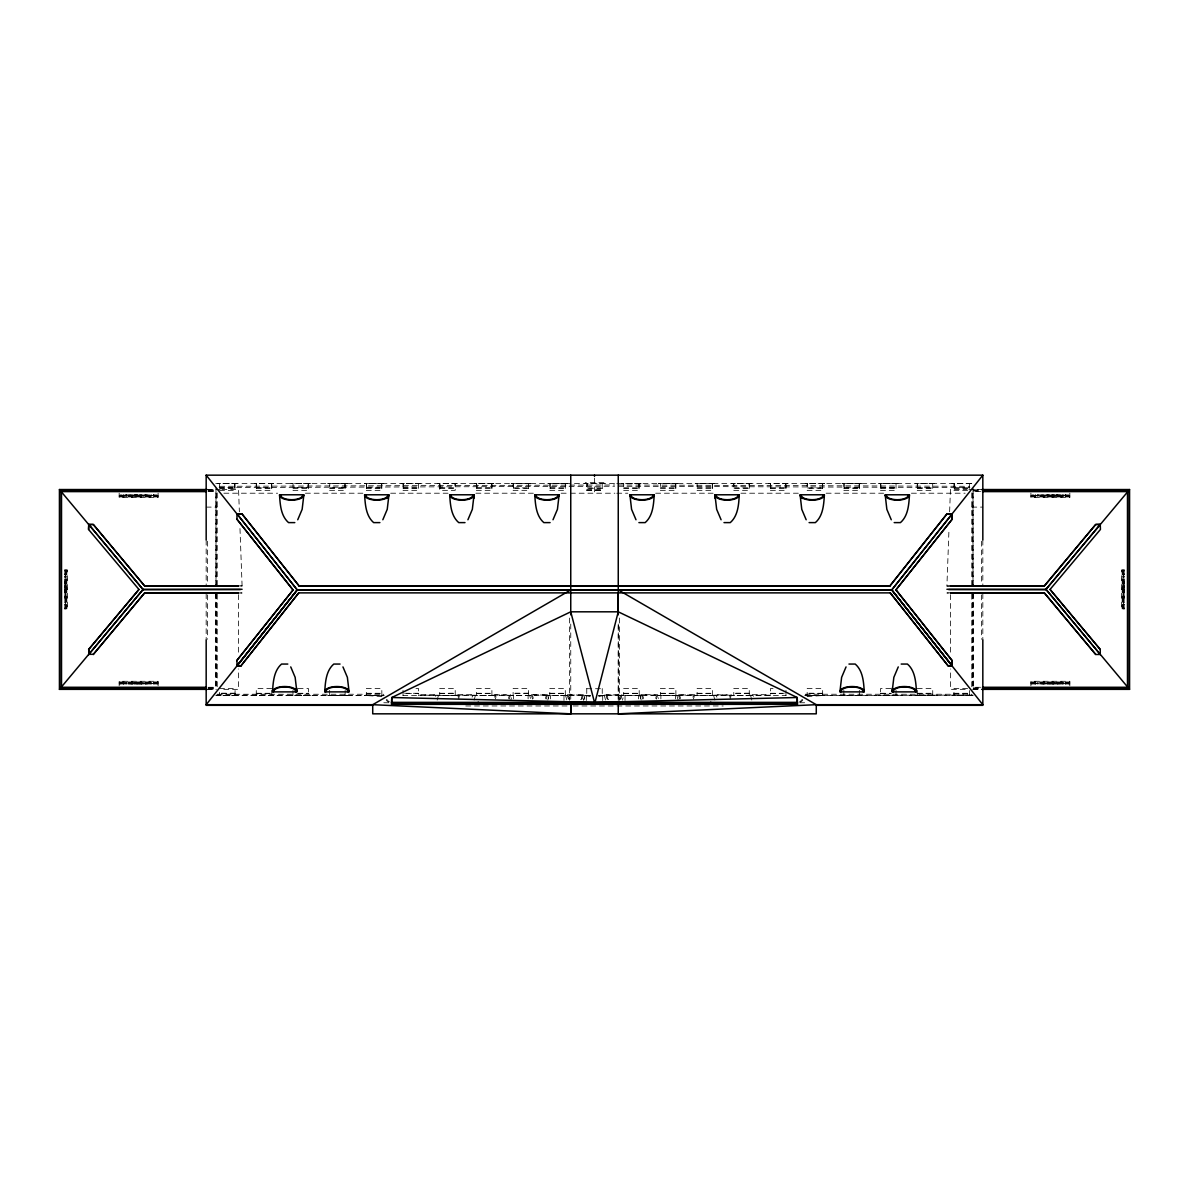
<?xml version="1.0" encoding="UTF-8"?>
<svg xmlns="http://www.w3.org/2000/svg" width="1189" height="1189" viewBox="0 0 1189 1189"><rect width="100%" height="100%" fill="white"/><g stroke="black" fill="none" stroke-linecap="round" stroke-linejoin="round"><path stroke-width="0.75" stroke-dasharray="5 3.75" d="M618.25 700.514L618.25 624.418M950.576 586.058L946.905 586.058L949.015 528.525M949.625 511.82L950.442 489.541L967.073 489.541M438.548 695.223L419.004 695.193M437.18 700.098L438.488 695.208M475.511 695.223L455.982 695.193M474.143 700.098L475.451 695.208M509.13 699.102A7.729 7.729 0 0 0 510.17 695.253L512.206 695.223L510.839 700.098M546.093 699.102A7.729 7.729 0 0 0 547.118 695.253L549.155 695.223L548.278 698.493M547.802 700.098L549.11 695.208M581.971 699.102A7.729 7.729 0 0 0 583.011 695.253L585.047 695.223L583.725 700.128M583.68 700.098L584.988 695.208M620.688 699.102A7.729 7.729 0 0 0 621.713 695.253L623.749 695.223L622.442 700.128M656.298 699.102A7.729 7.729 0 0 0 657.324 695.253L659.375 695.193L658.498 698.478M693.246 699.102A7.729 7.729 0 0 0 694.287 695.253L696.323 695.193M729.942 699.102A7.729 7.729 0 0 0 730.982 695.253L733.019 695.193M769.996 695.193L750.452 695.223M382.412 695.193L383.408 694.926M492.677 695.193L510.319 694.703M547.267 694.703L531.513 694.688L529.625 695.193L530.502 698.478M583.16 694.703L565.518 695.193L566.841 700.128M604.22 695.193L621.862 694.703M640.722 698.493L639.845 695.223L641.733 694.703L657.487 694.688M694.435 694.688L676.794 695.223L678.161 700.098M713.489 695.223L731.131 694.688M950.442 592.821L946.905 592.984L950.576 592.984M219.712 486.316L614.594 484.978M219.103 487.579L614.594 486.242M752.355 694.703L768.094 694.688M215.744 483.388L616.051 483.388M616.779 483.388L973.256 483.388M219.579 487.921L234.649 487.921M256.319 487.921L271.389 487.921M293.059 487.921L308.129 487.921M329.799 487.921L344.855 487.921M366.539 487.921L381.595 487.921M403.279 487.921L418.335 487.921M440.004 487.921L455.075 487.921M476.744 487.921L491.815 487.921M513.485 487.921L528.555 487.921M550.225 487.921L565.295 487.921M587.173 487.921L602.243 487.921M623.705 487.921L638.775 487.921M660.445 487.921L675.515 487.921M697.185 487.921L712.256 487.921M733.925 487.921L748.996 487.921M770.665 487.921L785.721 487.921M807.405 487.921L822.461 487.921M844.145 487.921L859.201 487.921M880.871 487.921L895.941 487.921M917.611 487.921L932.681 487.921M954.351 487.921L969.421 487.921M219.579 488.263L234.976 488.263M256.274 488.114L271.761 488.263M292.97 488.114L308.441 488.114M329.665 488.263L345.137 488.114M366.346 488.114L381.832 488.263M403.041 488.263L418.528 488.263M439.737 488.114L455.209 488.263L455.075 483.388L455.209 490.344L439.737 490.344L439.737 483.388M476.417 488.114L491.904 488.114M549.808 488.114L565.295 488.263M602.243 488.263L587.173 488.263L587.173 483.388M623.705 488.263L639.192 488.263M660.4 488.114L675.887 488.263M697.096 488.114L712.583 488.114M770.472 488.263L785.959 488.114M822.654 488.263L807.168 488.263L807.405 483.388M843.863 488.263L859.335 488.263M880.559 488.114L896.03 488.263M917.239 488.263L932.726 488.263M953.935 488.114L969.421 488.263M207.168 489.541L220.084 489.541M221.927 489.541L238.558 489.541L239.375 511.82M968.916 489.541L981.832 489.541M208.313 489.823L215.744 489.823M586.742 489.898L602.214 489.898M973.256 489.823L980.687 489.823M586.742 490.061L602.214 490.061M208.343 490.418L215.744 490.418M973.256 490.418L980.657 490.418M208.372 490.998L215.744 490.998M973.256 490.998L980.628 490.998M208.402 491.607L215.744 491.607L215.744 584.839M980.598 491.607L973.256 491.607L973.256 584.839M223.859 493.212L277.602 493.212M305.395 493.212L362.853 493.212M390.646 493.212L448.09 493.212M475.897 493.212L533.341 493.212M561.149 493.212L568.55 493.212M570.408 493.212L614.891 493.212M616.734 493.212L627.851 493.212M655.659 493.212L713.103 493.212M740.91 493.212L798.354 493.212M826.147 493.212L883.605 493.212M911.398 493.212L965.141 493.212M119.168 495.456L158.092 495.456M1030.908 495.456L1069.832 495.456M120.178 495.62L138.34 495.62M139.054 495.62L157.097 495.62M1031.903 495.62L1049.946 495.62M1050.66 495.62L1068.822 495.62M119.168 496.185L158.092 496.185M1030.908 496.185L1069.832 496.185M119.168 496.928L158.092 496.928M1030.908 496.928L1069.832 496.928M206.173 507.108L217.245 507.108M971.755 507.108L982.827 507.108M64.518 569.992L67.505 569.992L67.505 608.902L64.518 608.902M1124.482 569.992L1121.495 569.992L1121.495 608.902L1124.482 608.902M64.845 571.002L66.094 571.002M1122.906 571.002L1124.155 571.002M64.845 574.302L66.094 574.302M1122.906 574.302L1124.155 574.302M64.845 574.792L66.094 574.792M1122.906 574.792L1124.155 574.792M64.845 576.412L66.094 576.323M1122.906 576.412L1124.155 576.412M64.845 576.606L66.094 576.606M1122.906 576.606L1124.155 576.606M64.845 576.858L66.094 576.858M1122.906 576.858L1124.155 576.858M66.094 577.126L64.845 577.126L65.573 577.304M1122.906 577.126L1123.427 577.304M64.845 577.676L66.094 577.676M1122.906 577.676L1124.155 577.676M64.845 579.742L66.094 579.742M1122.906 579.742L1124.155 579.742M64.845 580.708L66.094 580.708M1122.906 580.708L1124.155 580.708M64.845 581.525L66.094 581.525M1122.906 581.525L1124.155 581.525M64.845 582.045L66.094 582.045M1122.906 582.045L1124.155 582.045M64.845 582.342L66.094 582.342M1122.906 582.342L1124.155 582.342M64.845 582.803L66.094 582.803M1122.906 582.803L1124.155 582.803M64.845 583.1L66.094 583.1M1122.906 583.1L1124.155 583.1M64.845 583.561L66.094 583.561M1122.906 583.561L1124.155 583.561M64.845 584.319L66.094 584.438M1122.906 584.319L1124.155 584.438M64.845 584.854L66.094 584.854M1122.906 584.854L1124.155 584.854M64.845 585.003L66.094 585.003M1122.906 585.003L1124.155 585.003M64.845 585.582L66.094 585.582M1122.906 585.582L1124.155 585.582M64.845 585.835L66.094 585.835M238.424 585.895L242.095 585.895L238.424 586.058M950.576 585.895L946.905 586.058M1122.906 585.835L1124.155 585.835M64.845 586.043L66.094 586.043M1122.906 586.043L1124.155 586.043M64.845 586.222L66.094 586.222M1122.906 586.222L1124.155 586.222M64.845 586.519L66.094 586.519M1122.906 586.519L1124.155 586.519M64.845 586.846L66.094 586.846M1122.906 586.846L1124.155 586.846M64.845 587.158L66.094 587.158M1122.906 587.158L1124.155 587.158M64.845 587.188L66.094 587.188M1122.906 587.188L1124.155 587.188M64.845 587.411L66.094 587.411M1122.906 587.411L1124.155 587.411M64.845 588.154L66.094 588.332M1122.906 588.332L1124.155 588.154M64.845 589.149L66.094 589.149M1122.906 589.149L1124.155 589.149M64.518 589.447L67.505 589.447M1121.495 589.447L1124.482 589.447M64.845 589.863L66.094 589.863M1122.906 589.863L1124.155 589.863M64.845 590.591L66.094 590.591M1122.906 590.591L1124.155 590.591M64.845 591.007L66.094 591.007M1122.906 591.007L1124.155 591.007M64.845 591.736L66.094 591.736M1122.906 591.736L1124.155 591.736M64.845 592.063L66.094 591.869M1122.906 591.869L1124.155 592.063M64.845 592.256L66.094 592.256M1122.906 592.256L1124.155 592.256M64.845 592.627L66.094 592.627M1122.906 592.627L1124.155 592.627M64.845 592.91L66.094 592.865M238.424 592.984L242.095 592.984L238.558 592.821M1122.906 592.91L1124.155 592.91M64.845 593.816L66.094 593.816M1122.906 593.816L1124.155 593.816M64.845 593.906L66.094 594.069M1122.906 594.069L1124.155 593.906M64.845 594.619L66.094 594.619M1122.906 594.619L1124.155 594.619M64.845 595.54L66.094 595.54M1122.906 595.54L1124.155 595.54M64.845 595.867L66.094 595.867M1122.906 595.867L1124.155 595.867M64.845 596.15L66.094 596.15M1122.906 596.15L1124.155 596.15M64.845 596.61L66.094 596.61M1122.906 596.61L1124.155 596.61M64.845 596.893L66.094 596.893M1122.906 596.893L1124.155 596.893M64.845 597.383L66.094 597.383M1122.906 597.383L1124.155 597.383M64.845 598.171L66.094 598.171M1122.906 598.171L1124.155 598.171M66.094 601.53L65.573 601.619M1122.906 601.53L1123.427 601.619M64.845 602.02L66.094 602.02M1122.906 602.02L1124.155 602.02M64.845 602.05L66.094 602.05M1122.906 602.05L1124.155 602.05M64.845 602.555L66.094 602.555M1122.906 602.555L1124.155 602.555M64.845 604.131L66.094 604.131M1122.906 604.131L1124.155 604.131M64.845 604.398L66.094 604.398M1122.906 604.398L1124.155 604.398M64.845 604.933L66.094 604.933M1122.906 604.815L1124.155 604.815M64.845 607.921L66.094 607.921M1122.906 607.921L1124.155 607.921M119.168 681.966L158.092 681.966M1030.908 681.966L1069.832 681.966M119.168 682.709L158.092 682.709M1030.908 682.709L1069.832 682.709M119.168 683.229L158.092 683.229M1030.908 683.229L1069.832 683.229M120.178 683.407L138.34 683.407M139.054 683.407L157.097 683.407M1031.903 683.407L1049.946 683.407M1050.66 683.407L1068.822 683.407M119.168 683.957L158.092 683.957M1030.908 683.957L1069.832 683.957M208.402 687.287L215.744 687.287L215.744 593.92M980.598 687.287L973.256 687.287L973.256 593.92M208.372 687.896L215.744 687.896M973.256 687.896L980.628 687.896M208.343 688.476L215.744 688.476M271.761 688.55L256.274 688.55L256.274 695.506M298.112 688.55L308.441 688.55L308.441 695.506M415.957 688.55L418.528 688.55L418.528 695.506M586.757 688.713L602.243 688.713M773.043 688.55L770.472 688.55L770.472 695.506M890.888 688.55L880.559 688.55L880.559 695.506M917.239 688.55L932.726 688.55L932.726 695.506M973.256 688.476L980.657 688.476M208.313 689.07L215.744 689.07M973.256 689.07L980.687 689.07M207.168 689.352L216.398 689.352M223.785 689.352L238.558 689.352L238.558 668.931M965.215 689.352L950.442 689.352L950.442 668.931M972.602 689.352L981.832 689.352M256.274 693.276L271.761 693.276M297.889 693.276L308.441 693.276M366.346 693.276L381.832 693.276M404.646 693.276L418.528 693.276M439.737 693.276L455.209 693.276L439.737 693.425M476.417 693.276L491.904 693.276M549.808 693.276L565.295 693.276M623.705 693.276L639.192 693.276M660.4 693.276L675.887 693.276M697.096 693.276L712.583 693.276M770.472 693.276L784.354 693.276M822.654 693.276L807.168 693.276L822.654 693.425M880.559 693.276L891.111 693.276M917.239 693.276L932.726 693.276M953.935 693.276L969.421 693.276M256.274 693.425L271.761 693.425M297.889 693.425L308.441 693.425M366.346 693.425L381.832 693.425M406.475 693.425L418.528 693.425M476.417 693.425L491.904 693.425M549.808 693.425L565.295 693.425M623.705 693.425L639.192 693.425M660.4 693.425L675.887 693.425M697.096 693.425L712.583 693.425M770.472 693.425L782.525 693.425M880.559 693.425L891.111 693.425M917.239 693.425L932.726 693.425M953.935 693.425L969.421 693.425M217.245 694.242L383.794 694.242M805.206 694.242L971.755 694.242M216.443 695.06L382.992 695.506M972.557 695.06L806.008 695.506M494.565 694.688L510.17 695.253M531.513 694.688L547.118 695.253M567.406 694.688L583.011 695.253M606.108 694.688L621.713 695.253M641.733 694.703L657.324 695.253M678.681 694.703L694.287 695.253M730.982 695.253L715.377 694.703M215.744 695.506L384.285 695.506M402.803 695.506L590.606 695.506M598.394 695.506L786.197 695.506M804.715 695.506L973.256 695.506M381.743 695.981L364.726 695.506M590.249 695.981L585.137 695.506M598.751 695.981L603.863 695.506M807.257 695.981L824.274 695.506M382.011 696.219L364.399 695.506M590.101 696.219L584.81 695.506M598.899 696.219L604.19 695.506M806.989 696.219L824.601 695.506M383.794 702.758L389.353 702.758M799.647 702.758L805.206 702.758M465.776 705.969L569.486 705.969M573.202 705.969L723.224 705.969M420.906 694.688L436.645 694.703M457.869 694.688L473.623 694.703M618.25 484.978L969.288 486.316M618.25 486.242L969.897 487.579M805.592 694.926L806.588 695.193M750.512 695.208L751.82 700.098M713.549 695.208L714.857 700.098M639.89 695.208L641.198 700.098M604.28 695.179L605.543 700.128M239.985 528.525L242.095 586.058M1124.155 569.992L1124.155 608.902M1123.605 571.002L1123.605 589.149M1123.605 589.863L1123.605 607.921M1123.427 569.992L1123.427 608.902M1122.906 569.992L1122.906 608.902M1122.178 569.992L1122.178 608.902M1069.832 493.108L1069.832 497.597L1030.908 497.597L1030.908 493.108M1069.832 685.785L1069.832 681.297L1030.908 681.297L1030.908 685.785M1068.822 496.185L1068.822 494.936L1050.66 494.936L1050.66 496.185M1068.822 682.709L1068.822 683.957M1065.849 494.936L1065.849 496.185M1065.849 682.709L1065.849 683.957M1065.73 494.936L1065.73 496.185M1065.73 682.709L1065.73 683.957M1065.522 494.936L1065.522 496.185M1065.522 682.709L1065.522 683.957M1064.898 494.936L1065.002 496.185M1064.898 682.709L1065.002 683.957M1063.412 494.936L1063.486 496.185M1063.486 682.709L1063.412 683.957M1063.204 494.936L1063.204 496.185M1063.204 682.709L1063.204 683.957M1062.877 494.936L1062.966 496.185M1062.877 682.709L1062.877 683.957M1062.684 494.936L1062.684 496.185M1062.639 682.709L1062.639 683.957M1062.134 494.936L1062.134 496.185M1062.134 682.709L1062.134 683.957M1060.068 494.936L1060.068 496.185M1060.068 682.709L1060.068 683.957M1059.117 494.936L1059.117 496.185M1059.117 682.709L1059.117 683.957M1058.299 494.936L1058.299 496.185M1058.299 682.709L1058.299 683.957M1057.779 494.936L1057.779 496.185M1057.779 682.709L1057.779 683.957M1057.482 494.936L1057.482 496.185M1057.482 682.709L1057.482 683.957M1057.006 494.936L1057.006 496.185M1057.006 682.709L1057.006 683.957M1056.724 494.936L1056.724 496.185M1056.724 682.709L1056.724 683.957M1056.263 494.936L1056.263 496.185M1056.263 682.709L1056.263 683.957M1054.97 494.936L1054.97 496.185M1054.97 682.709L1054.97 683.957M1054.717 494.936L1054.717 496.185M1054.717 682.709L1054.821 683.957M1054.242 494.936L1054.242 496.185M1054.242 682.709L1054.242 683.957M1053.974 494.936L1053.974 496.185M1053.974 682.709L1053.974 683.957M1053.811 494.936L1053.811 496.185M1053.811 682.709L1053.811 683.957M1053.603 494.936L1053.603 496.185M1053.603 682.709L1053.603 683.957M1053.291 494.936L1053.291 496.185M1053.291 682.709L1053.291 683.957M1052.964 494.936L1052.964 496.185M1052.964 682.709L1052.964 683.957M1052.666 494.936L1052.637 496.185M1052.637 682.709L1052.637 683.957M1052.414 494.936L1052.414 496.185M1052.414 682.709L1052.414 683.957M1051.656 494.936L1051.596 496.185M1051.656 682.709L1051.492 683.957M1050.66 682.709L1050.66 683.957M1049.946 496.185L1049.946 494.936L1031.903 494.936L1031.903 496.185M1049.946 682.709L1049.946 683.957M1049.233 494.936L1049.233 496.185M1049.233 682.709L1049.233 683.957M1048.817 494.936L1048.817 496.185M1048.817 682.709L1048.817 683.957M1048.089 494.936L1048.089 496.185M1048.089 682.709L1048.089 683.957M1047.955 494.936L1047.866 496.185M1047.866 682.709L1047.762 683.957M1047.568 494.936L1047.568 496.185M1047.568 682.709L1047.568 683.957M1047.197 494.936L1047.197 496.185M1047.197 682.709L1047.197 683.957M1046.944 494.936L1046.751 496.185M1046.944 682.709L1046.944 683.957M1046.008 496.185L1046.008 494.936L1045.755 496.185M1045.205 494.936L1045.205 496.185M1045.205 682.709L1045.205 683.957M1044.284 494.936L1044.284 496.185M1044.284 682.709L1044.284 683.957M1043.942 494.936L1043.942 496.185M1043.942 682.709L1043.942 683.957M1043.674 494.936L1043.674 496.185M1043.674 682.709L1043.674 683.957M1043.214 494.936L1043.214 496.185M1043.214 682.709L1043.214 683.957M1042.916 494.936L1042.916 496.185M1042.916 682.709L1042.916 683.957M1042.441 494.936L1042.441 496.185M1042.441 682.709L1042.441 683.957M1041.653 494.936L1041.653 496.185M1041.653 682.709L1041.653 683.957M1038.294 494.936L1038.294 496.185M1038.294 682.709L1038.294 683.957M1037.804 494.936L1037.774 496.185M1037.804 682.709L1037.774 683.957M1037.269 494.936L1037.269 496.185M1037.269 682.709L1037.269 683.957M1035.693 494.936L1035.723 496.185M1035.693 682.709L1035.723 683.957M1035.411 494.936L1035.411 496.185M1035.411 682.709L1035.411 683.957M1034.995 494.936L1034.995 496.185M1034.995 682.709L1034.876 683.957M1031.903 682.709L1031.903 683.957M982.827 540.133L982.827 584.914M982.827 593.638L982.827 639.905M981.564 541.203L981.564 583.769M981.564 594.872L981.564 639.296M973.003 488.07L973.003 584.691M973.003 593.92L973.003 686.276M972.557 493.212L972.557 584.498M972.557 593.712L972.557 685.845M971.755 492.915L971.755 584.929M971.755 594.203L971.755 686.841M971.368 483.388L951.988 483.388M971.368 695.506L951.988 695.506M971.041 483.388L952.315 483.388M971.041 695.506L952.315 695.506M969.421 483.388L969.421 490.344L953.935 490.344L953.935 483.388M969.421 695.506L969.421 688.55L953.935 688.55L953.935 695.506M954.351 483.388L954.351 488.263M950.442 594.678L950.442 654.084M934.673 483.388L915.292 483.388M934.673 695.506L915.292 695.506M934.346 483.388L915.634 483.388M934.346 695.506L915.634 695.506M932.681 483.388L932.726 490.344L917.239 490.344L917.239 483.388M917.611 483.388L917.611 488.263M917.239 690.289L917.239 695.506M897.977 483.388L878.612 483.388M897.977 695.506L878.612 695.506M897.65 483.388L878.939 483.388M897.65 695.506L878.939 695.506M896.03 483.388L896.03 490.344L880.559 490.344L880.559 483.388M896.03 690.289L896.03 695.506M880.871 483.388L880.871 488.263M861.282 483.388L841.916 483.388M861.282 695.506L841.916 695.506M860.955 483.388L842.243 483.388M860.955 695.506L842.243 695.506M859.335 483.388L859.335 490.344L843.863 490.344L843.863 483.388M859.335 690.289L859.335 695.506M859.201 483.388L859.201 488.263M844.145 483.388L844.145 488.263M843.863 690.289L843.863 695.506M824.601 483.388L805.221 483.388M824.274 483.388L805.548 483.388M822.654 483.388L822.654 490.344L807.168 490.344L807.168 483.388M822.654 695.506L822.654 688.55L807.168 688.55L807.168 695.506M822.461 483.388L822.461 488.263M787.906 483.388L768.525 483.388M787.579 483.388L768.867 483.388M785.959 483.388L785.959 490.344L770.472 490.344L770.472 483.388M785.959 690.289L785.959 695.506M785.721 483.388L785.87 488.263M770.665 483.388L770.576 488.263M751.21 483.388L731.844 483.388M751.21 695.506L731.844 695.506M750.883 483.388L732.171 483.388M750.883 695.506L732.171 695.506M749.263 483.388L749.263 490.344L733.791 490.344L733.791 483.388L733.881 488.263L749.263 488.263L748.996 483.388M749.263 695.506L749.263 688.55L733.791 688.55L733.791 695.506M714.53 483.388L695.149 483.388M714.53 695.506L695.149 695.506M714.188 483.388L695.476 483.388M714.188 695.506L695.476 695.506M712.583 483.388L712.583 490.344L697.096 490.344L697.096 483.388M712.583 695.506L712.583 688.55L697.096 688.55L697.096 695.506M712.256 483.388L712.256 488.263M677.834 483.388L658.453 483.388M677.834 695.506L658.453 695.506M677.507 483.388L658.78 483.388M677.507 695.506L658.78 695.506M675.887 483.388L675.887 490.344L660.4 490.344L660.445 483.388M675.887 695.506L675.887 688.55L660.4 688.55L660.4 695.506M675.515 483.388L675.515 488.263M675.53 695.506L675.53 698.894M660.891 695.506L660.891 698.894M641.139 483.388L621.773 483.388M641.139 695.506L621.773 695.506M640.812 483.388L622.1 483.388M640.812 695.506L622.1 695.506M639.192 483.388L639.192 490.344L623.705 490.344L623.705 483.388M639.192 695.506L639.192 688.55L623.705 688.55L623.705 695.506M638.775 483.388L638.775 488.263M638.567 695.506L638.567 698.894M625.028 695.506L625.028 703.977M619.514 618.042L619.514 700.336M618.25 624.032L618.25 699.177M604.25 483.388L584.884 483.388M603.923 482.675L585.211 482.675M602.704 695.506L602.704 700.589M602.243 483.388L602.243 490.344L586.757 490.344L586.757 483.388M602.243 688.55L602.243 695.506M594.5 478.127L594.5 493.212M586.757 688.55L586.757 695.506M586.311 695.506L586.311 703.977M570.75 624.032L570.75 700.514M569.486 618.042L569.486 700.336M567.227 483.388L547.861 483.388M567.227 695.506L547.861 695.506M566.9 483.388L548.188 483.388M566.9 695.506L548.188 695.506M565.295 483.388L565.295 490.344L549.808 490.344L549.808 483.388M565.295 695.506L565.295 688.55L549.808 688.55L549.808 695.506M563.987 695.506L563.987 700.589M550.433 695.506L550.433 698.894M550.225 483.388L550.225 488.263M530.547 483.388L511.166 483.388M530.547 695.506L511.166 695.506M530.22 483.388L511.493 483.388M530.22 695.506L511.493 695.506M528.6 483.388L528.6 490.344L513.113 490.344L513.113 483.388M528.6 695.506L528.6 688.55L513.113 688.55L513.113 695.506M528.511 488.263L513.202 488.263M528.109 695.506L528.109 698.894M513.485 483.388L513.485 488.263M513.47 695.506L513.47 698.894M493.851 483.388L474.47 483.388M493.851 695.506L474.47 695.506M493.524 483.388L474.812 483.388M493.524 695.506L474.812 695.506M491.904 483.388L491.904 490.344L476.417 490.344L476.417 483.388M491.904 695.506L491.904 688.55L476.417 688.55L476.417 695.506M491.815 483.388L491.815 488.263M476.744 483.388L476.744 488.263M457.156 483.388L437.79 483.388M457.156 695.506L437.79 695.506M456.829 483.388L438.117 483.388M456.829 695.506L438.117 695.506M455.209 695.506L455.209 688.55L439.737 688.55L439.737 695.506M440.004 483.388L440.004 488.263M420.475 483.388L401.094 483.388M420.133 483.388L401.421 483.388M418.335 483.388L418.528 490.344L403.041 490.344L403.041 483.388M403.279 483.388L403.279 488.263M403.041 690.289L403.041 695.506M383.779 483.388L364.399 483.388M383.453 483.388L364.726 483.388M381.832 483.388L381.832 490.344L366.346 490.344L366.346 483.388M381.832 695.506L381.832 688.55L366.346 688.55L366.346 695.506M381.595 483.388L381.595 488.263M366.539 483.388L366.539 488.263M347.084 483.388L327.718 483.388M347.084 695.506L327.718 695.506M346.757 483.388L328.045 483.388M346.757 695.506L328.045 695.506M345.137 483.388L345.137 490.344L329.665 490.344L329.799 483.388M345.137 690.289L345.137 695.506M344.855 483.388L344.855 488.263M329.665 690.289L329.665 695.506M310.388 483.388L291.023 483.388M310.388 695.506L291.023 695.506M310.061 483.388L291.35 483.388M310.061 695.506L291.35 695.506M308.441 483.388L308.441 490.344L292.97 490.344L293.059 483.388M308.129 483.388L308.129 488.263M292.97 690.289L292.97 695.506M273.708 483.388L254.327 483.388M273.708 695.506L254.327 695.506M273.366 483.388L254.654 483.388M273.366 695.506L254.654 695.506M271.761 483.388L271.761 490.344L256.274 490.344L256.274 483.388M271.761 690.289L271.761 695.506M271.389 483.388L271.389 488.263M256.319 483.388L256.363 488.263M238.558 594.678L238.558 654.084M237.012 483.388L217.632 483.388M237.012 695.506L217.632 695.506M236.685 483.388L217.959 483.388M236.685 695.506L217.959 695.506M235.065 483.388L235.065 490.344L219.579 490.344L219.579 483.388M235.065 695.506L235.065 688.55L219.579 688.55L219.579 695.506M234.649 483.388L234.649 488.263M217.245 492.915L217.245 584.929M217.245 594.203L217.245 686.841M216.443 493.212L216.443 584.498M216.443 593.712L216.443 685.845M215.997 488.07L215.997 584.691M215.997 593.92L215.997 686.276M207.436 541.203L207.436 583.769M207.436 594.872L207.436 639.296M206.173 540.133L206.173 584.914M206.173 593.638L206.173 639.905M158.092 493.108L158.092 497.597L119.168 497.597L119.168 493.108M158.092 685.785L158.092 681.297L119.168 681.297L119.168 685.785M157.097 496.185L157.097 494.936L139.054 494.936L139.054 496.185M157.097 682.709L157.097 683.957M154.005 494.936L154.124 496.185M154.005 682.709L154.005 683.957M153.589 494.936L153.589 496.185M153.589 682.709L153.589 683.957M153.307 494.936L153.307 496.185M153.307 682.709L153.277 683.957M151.731 494.936L151.731 496.185M151.731 682.709L151.731 683.957M151.196 494.936L151.226 496.185M151.226 682.709L151.226 683.957M150.706 494.936L150.706 496.185M150.706 682.709L150.706 683.957M147.347 494.936L147.347 496.185M147.347 682.709L147.347 683.957M146.559 494.936L146.559 496.185M146.559 682.709L146.559 683.957M146.084 494.936L146.084 496.185M146.084 682.709L146.084 683.957M145.786 494.936L145.786 496.185M145.786 682.709L145.786 683.957M145.326 494.936L145.326 496.185M145.326 682.709L145.326 683.957M145.058 494.936L145.058 496.185M145.058 682.709L145.058 683.957M144.716 494.936L144.716 496.185M144.716 682.709L144.716 683.957M143.795 494.936L143.795 496.185M143.795 682.709L143.795 683.957M143.245 496.185L143.096 494.936L142.992 496.185M142.249 494.936L142.1 496.185L142.056 494.936M142.249 682.709L142.249 683.957M142.056 682.709L142.056 683.957M141.803 494.936L141.803 496.185M141.803 682.709L141.803 683.957M141.432 494.936L141.432 496.185M141.432 682.709L141.432 683.957M141.134 494.936L141.238 496.185M141.134 682.709L141.134 683.957M140.911 494.936L141.045 496.185M141.045 682.709L140.911 683.957M140.183 494.936L140.183 496.185M140.183 682.709L140.183 683.957M139.767 494.936L139.767 496.185M139.767 682.709L139.767 683.957M139.054 682.709L139.054 683.957M138.34 496.185L138.34 494.936L120.178 494.936L120.178 496.185M138.34 682.709L138.34 683.957M137.404 494.936L137.404 496.185M137.508 682.709L137.508 683.957M137.344 494.936L137.344 496.185M137.344 682.709L137.344 683.957M136.586 494.936L136.586 496.185M136.586 682.709L136.586 683.957M136.363 494.936L136.363 496.185M136.334 682.709L136.363 683.957M136.036 494.936L136.036 496.185M136.036 682.709L136.036 683.957M135.709 494.936L135.709 496.185M135.709 682.709L135.709 683.957M135.397 494.936L135.397 496.185M135.397 682.709L135.234 683.957M135.026 494.936L135.026 496.185M135.026 682.709L135.026 683.957M134.758 494.936L134.758 496.185M134.758 682.709L134.758 683.957M134.179 494.936L134.179 496.185M134.179 682.709L134.283 683.957M134.03 494.936L134.03 496.185M134.03 682.709L134.03 683.957M133.614 494.936L133.614 496.185M133.495 682.709L133.614 683.957M132.737 494.936L132.737 496.185M132.737 682.709L132.737 683.957M132.276 494.936L132.276 496.185M132.276 682.709L132.276 683.957M131.994 494.936L131.994 496.185M131.994 682.709L131.994 683.957M131.518 494.936L131.518 496.185M131.518 682.709L131.518 683.957M131.221 494.936L131.221 496.185M131.221 682.709L131.221 683.957M130.701 494.936L130.701 496.185M130.701 682.709L130.701 683.957M129.883 494.936L129.883 496.185M129.883 682.709L129.883 683.957M128.932 494.936L128.932 496.185M128.932 682.709L128.932 683.957M126.866 494.936L126.866 496.185M126.866 682.709L126.866 683.957M126.316 494.936L126.361 496.185M126.316 682.709L126.361 683.957M126.123 494.936L126.123 496.185M126.034 682.709L126.123 683.957M125.796 494.936L125.796 496.185M125.796 682.709L125.796 683.957M125.588 494.936L125.588 496.185M125.588 682.709L125.588 683.957M124.102 494.936L124.102 496.185M124.102 682.709L124.102 683.957M123.968 494.936L123.998 496.185M123.968 682.709L123.968 683.957M123.478 494.936L123.27 496.185M123.27 682.709L123.478 683.957M123.151 494.936L123.24 496.185M123.24 682.709L123.24 683.957M120.178 682.709L120.178 683.957M66.822 569.992L66.822 608.902M66.094 569.992L66.094 608.902M65.573 569.992L65.573 608.902M65.395 571.002L65.395 589.149M65.395 589.863L65.395 607.921M64.845 569.992L64.845 608.902M607.297 699.102A7.729 7.729 0 0 1 606.271 695.253M621.282 695.506A4.013 4.013 0 0 0 620.301 699.147A4.518 4.518 0 0 0 618.919 699.979M606.702 695.506A4.013 4.013 0 0 1 607.683 699.147A3.82 3.82 0 0 1 609.363 700.128M568.595 699.102A7.729 7.729 0 0 1 567.554 695.253M582.565 695.506A4.013 4.013 0 0 0 581.599 699.147A4.518 4.518 0 0 0 580.202 699.979M568 695.506A4.013 4.013 0 0 1 568.966 699.147A3.82 3.82 0 0 1 570.661 700.128M752.934 695.506A4.013 4.013 0 0 1 753.514 696.293M715.956 695.506A4.013 4.013 0 0 1 716.908 697.2M729.6 697.2A4.013 4.013 0 0 1 730.536 695.506M679.87 699.102A7.729 7.729 0 0 1 678.83 695.253M679.261 695.506A4.013 4.013 0 0 1 680.346 698.508M692.905 697.2A4.013 4.013 0 0 1 693.841 695.506M802.738 700.202A7.729 7.729 0 0 1 800.673 701.941M799.484 701.718A4.013 4.013 0 0 1 800.465 701.822A3.82 3.82 0 0 1 802.516 699.385M642.907 699.102A7.729 7.729 0 0 1 641.882 695.253M642.313 695.506A4.013 4.013 0 0 1 643.383 698.508M655.823 698.508A4.013 4.013 0 0 1 656.893 695.506M435.486 696.293A4.013 4.013 0 0 1 436.066 695.506M459.058 699.102A7.729 7.729 0 0 1 458.018 695.253M472.092 697.2A4.013 4.013 0 0 1 473.044 695.506M458.464 695.506A4.013 4.013 0 0 1 459.4 697.2M495.754 699.102A7.729 7.729 0 0 1 494.713 695.253M508.654 698.508A4.013 4.013 0 0 1 509.739 695.506M495.159 695.506A4.013 4.013 0 0 1 496.095 697.2M388.327 701.941A7.729 7.729 0 0 1 386.262 700.202M389.516 701.718A4.013 4.013 0 0 0 388.535 701.822A3.82 3.82 0 0 0 386.484 699.385M532.702 699.102A7.729 7.729 0 0 1 531.676 695.253M545.617 698.508A4.013 4.013 0 0 1 546.687 695.506M532.107 695.506A4.013 4.013 0 0 1 533.177 698.508M66.094 573.975L64.845 573.975L66.094 574.094M1124.155 573.975L1122.906 573.975L1124.155 574.094M235.065 693.276L219.579 693.276L234.976 693.276M528.6 693.276L513.113 693.276L528.511 693.276M749.263 693.276L733.791 693.276L749.174 693.276M1055.505 496.185L1055.505 494.936L1055.386 496.185M1055.505 683.957L1055.505 682.709L1055.386 683.957M1046.008 683.957L1046.008 682.709L1045.904 683.957M143.096 683.957L143.096 682.709L142.992 683.957"/><path stroke-width="1.5" d="M982.827 539.955L982.827 475.169L206.173 475.169L297.324 589.922L206.173 704.691L372.722 704.691L570.75 713.831L570.75 702.892M618.25 613.286L618.25 592.88M465.003 522.61L458.731 522.61C450.913 515.818 450.319 504.404 449.695 494.787L474.039 494.787L472.345 509.323L467.916 519.756M901.188 664.057L907.445 664.057C915.277 670.849 915.857 682.263 916.496 691.879L892.136 691.879L893.846 677.344L898.26 666.91M391.463 702.372L391.79 697.512L570.75 611.815L618.25 611.815L797.21 697.512L797.537 704.349L391.463 704.349L391.463 702.372L797.537 702.372M594.5 704.349L618.25 611.815M297.74 519.756L302.155 509.323L303.864 494.787L279.519 494.787C280.143 504.404 280.738 515.818 288.555 522.61L294.813 522.61M382.828 519.756L387.242 509.323L388.952 494.787L364.607 494.787C365.231 504.404 365.826 515.818 373.643 522.61L379.9 522.61M553.004 519.756L557.433 509.323L559.127 494.787L534.782 494.787C535.407 504.404 536.001 515.818 543.834 522.61L550.091 522.61M846.048 666.91L841.619 677.344L839.91 691.879L864.269 691.879C863.645 682.263 863.051 670.849 855.218 664.057L848.961 664.057M293.103 589.922L236.745 660.608L293.103 589.922L236.968 519.251L236.968 513.752L241.917 513.752L299.197 586.073L889.803 586.073L947.083 513.752L952.032 513.752L952.255 519.251L895.897 589.922L952.032 660.608L952.032 666.108L948.257 666.108L890.249 592.88L298.751 592.88L240.743 666.108L236.745 665.929L297.324 589.759L891.676 589.759L952.255 665.929L891.676 589.759M297.324 589.759L236.968 666.108L236.968 660.608M240.743 666.108L298.751 592.88M889.803 586.073L947.083 513.752M982.827 475.169L891.676 589.922L982.827 704.691L816.278 704.691L618.25 713.831L618.25 702.372M891.676 590.101L952.255 513.93L947.083 513.93M895.897 589.922L952.032 519.251L952.032 513.752M88.566 649.447L138.95 589.447L88.759 649.447L88.759 654.485L88.759 649.447M88.759 654.485L143.037 589.595L88.759 524.408L88.566 529.462L138.95 589.447M144.731 592.821L93.262 654.485L144.731 592.821L238.558 592.821M1044.269 586.058L1095.708 524.408L1100.241 524.408L1095.708 524.572L1044.269 586.058L950.576 586.058M1100.241 654.485L1100.241 649.447L1050.05 589.447L1100.434 529.462L1100.241 524.408L1045.963 589.283L1100.241 654.485L1095.738 654.485L1044.269 592.821L950.442 592.821M60.312 688.476L59.45 689.352L207.168 689.352M143.037 589.595L242.095 589.283M1045.963 589.595L946.905 589.283M297.324 590.101L236.968 513.752M570.75 589.922L372.722 704.691L372.722 713.831L816.278 713.831L816.278 704.691L618.25 589.922M391.79 704.349L391.79 697.512L594.5 702.372L797.21 697.512L797.21 704.349M207.168 489.541L59.45 489.541L59.45 689.352L143.037 589.447L59.45 489.541L60.312 490.418L206.485 490.418M981.832 489.541L1129.55 489.541L1129.55 689.352L981.832 689.352M206.455 489.823L59.732 489.823L59.732 689.07L206.455 689.07M982.545 489.823L1129.268 489.823L1129.268 689.07L982.545 689.07M982.515 490.418L1128.688 490.418L1129.55 489.541L1045.963 589.447L1129.55 689.352L1128.688 688.476M206.559 491.607L61.516 491.607L61.516 687.287L206.559 687.287M982.441 491.607L1127.484 491.607L1127.484 687.287L982.441 687.287M280.619 495.055L279.593 495.055A12.098 5.068 0 0 0 291.691 500.138A12.098 5.068 0 0 0 303.775 495.055L302.749 495.055A11.058 4.637 0 0 1 291.691 499.707A11.058 4.637 0 0 1 280.619 495.055L280.619 496.185A11.058 4.637 0 0 0 281.005 497.388M365.722 495.055L364.681 495.055A12.098 5.068 0 0 0 376.779 500.138A12.098 5.068 0 0 0 388.862 495.055L387.837 495.055A11.058 4.637 0 0 1 376.779 499.707A11.058 4.637 0 0 1 365.722 495.055L365.722 496.185A11.058 4.637 0 0 0 366.093 497.388M473.965 495.055L472.925 495.055A11.058 4.637 0 0 1 461.867 499.707A11.058 4.637 0 0 1 450.809 495.055L449.769 495.055A12.098 5.068 0 0 0 461.867 500.138A12.098 5.068 0 0 0 473.965 495.055L473.965 498.295M535.897 495.055L534.872 495.055A12.098 5.068 0 0 0 546.955 500.138A12.098 5.068 0 0 0 559.053 495.055L558.013 495.055A11.058 4.637 0 0 1 546.955 499.707A11.058 4.637 0 0 1 535.897 495.055L535.897 496.185A11.058 4.637 0 0 0 536.269 497.388M635.996 519.756L631.567 509.323L629.947 495.055A12.098 5.068 0 0 0 642.045 500.138A12.098 5.068 0 0 0 654.128 495.055L653.103 495.055A11.058 4.637 0 0 1 642.045 499.707A11.058 4.637 0 0 1 630.987 495.055L629.873 494.787L654.218 494.787C653.593 504.404 652.999 515.818 645.166 522.61L638.909 522.61M715.035 498.295L715.035 495.055L716.075 495.055A11.058 4.637 0 0 0 727.133 499.707A11.058 4.637 0 0 0 738.191 495.055L739.305 494.787L714.961 494.787L716.655 509.323L721.084 519.756M806.172 519.756L801.758 509.323L800.138 495.055A12.098 5.068 0 0 0 812.221 500.138A12.098 5.068 0 0 0 824.319 495.055L823.278 495.055A11.058 4.637 0 0 1 812.221 499.707A11.058 4.637 0 0 1 801.163 495.055L800.048 494.787L824.393 494.787C823.769 504.404 823.174 515.818 815.357 522.61L809.1 522.61M891.26 519.756L886.845 509.323L885.225 495.055A12.098 5.068 0 0 0 897.309 500.138A12.098 5.068 0 0 0 909.407 495.055L908.381 495.055A11.058 4.637 0 0 1 897.309 499.707A11.058 4.637 0 0 1 886.251 495.055L885.136 494.787L909.481 494.787C908.857 504.404 908.262 515.818 900.445 522.61L894.187 522.61M236.745 513.93L241.917 513.93L299.197 586.073M236.968 519.251L292.88 589.922M723.997 522.61L730.269 522.61C737.983 515.877 738.755 504.626 739.231 495.055A12.098 5.068 0 0 1 727.133 500.138A12.098 5.068 0 0 1 715.035 495.055M238.424 586.058L144.731 586.058L93.292 524.408L88.759 524.408L88.566 529.462M88.566 524.572L93.292 524.572L144.731 586.058M144.731 585.895L238.424 585.895M299.197 585.895L889.803 585.895M950.576 585.895L1044.269 585.895M142.858 589.447L240.267 589.595M948.733 589.595L1046.142 589.447M1050.05 589.447L1100.241 649.447M297.101 589.922L891.899 589.922M144.731 592.984L238.424 592.984M950.576 592.984L1044.269 592.984M88.566 654.322L93.262 654.322M952.032 660.608L952.255 665.929L948.257 665.929L890.249 592.88M287.812 664.057L281.555 664.057C273.723 670.849 273.143 682.263 272.504 691.879L296.864 691.879L295.154 677.344L290.74 666.91M340.039 664.057L333.782 664.057C325.949 670.849 325.355 682.263 324.731 691.879L349.09 691.879L347.381 677.344L342.952 666.91M236.745 665.929L240.743 665.929M296.774 691.612L295.749 691.612A11.058 4.637 0 0 0 284.691 686.96A11.058 4.637 0 0 0 273.619 691.612L272.593 691.612A12.098 5.068 0 0 1 284.691 686.529A12.098 5.068 0 0 1 296.774 691.612L296.774 688.372M325.845 691.612L324.82 691.612A12.098 5.068 0 0 1 336.903 686.529A12.098 5.068 0 0 1 349.001 691.612L347.976 691.612A11.058 4.637 0 0 0 336.903 686.96A11.058 4.637 0 0 0 325.845 691.612L325.845 690.482M841.024 691.612L839.999 691.612A12.098 5.068 0 0 1 852.097 686.529A12.098 5.068 0 0 1 864.18 691.612L863.155 691.612A11.058 4.637 0 0 0 852.097 686.96A11.058 4.637 0 0 0 841.024 691.612L841.024 690.482A11.058 4.637 0 0 1 841.411 689.278M892.226 691.612L893.251 691.612A11.058 4.637 0 0 1 904.309 686.96A11.058 4.637 0 0 1 915.381 691.612L916.407 691.612A12.098 5.068 0 0 0 904.309 686.529A12.098 5.068 0 0 0 892.226 691.612L892.226 688.372M391.79 703.903L797.21 703.903M372.722 705.33L206.173 705.33L206.173 639.905M816.278 705.33L982.827 705.33L982.827 639.905M1044.269 592.821L1095.738 654.485M896.12 589.922L952.255 660.608M570.75 611.815L594.5 702.372M915.381 690.482L915.381 691.612M908.381 495.055L908.381 496.185A11.058 4.637 0 0 1 907.995 497.388M893.251 691.612L893.251 690.482A11.058 4.637 0 0 1 893.623 689.278M886.251 495.055L886.251 496.185A11.058 4.637 0 0 0 886.622 497.388M863.155 690.482L863.155 691.612M823.278 495.055L823.278 496.185A11.058 4.637 0 0 1 822.907 497.388M801.163 495.055L801.163 496.185A11.058 4.637 0 0 0 802.634 498.503M738.191 495.055L738.191 496.185M716.075 495.055L716.075 496.185A11.058 4.637 0 0 0 716.447 497.388M710.948 702.372L710.948 704.349M710.636 702.372L710.636 704.349M653.103 495.055L653.103 496.185A11.058 4.637 0 0 1 652.731 497.388M630.987 495.055L630.987 496.185A11.058 4.637 0 0 0 631.359 497.388M618.25 475.169L618.25 614.862M617.923 702.372L617.923 704.349M594.5 475.169L594.5 476.417M581.793 702.372L581.793 704.349M571.077 702.372L571.077 704.349M570.75 475.169L570.75 614.862M570.75 702.372L570.75 713.831M558.013 495.055L558.013 496.185A11.058 4.637 0 0 1 557.641 497.388M478.364 702.372L478.364 704.349M478.052 702.372L478.052 704.349M472.925 495.055L472.925 496.185A11.058 4.637 0 0 1 472.553 497.388M450.809 495.055L450.809 496.185M387.837 495.055L387.837 496.185A11.058 4.637 0 0 1 386.366 498.503M347.976 691.612L347.976 690.482A11.058 4.637 0 0 0 347.589 689.278M302.749 495.055L302.749 496.185A11.058 4.637 0 0 1 302.378 497.388M295.749 691.612L295.749 690.482A11.058 4.637 0 0 0 295.377 689.278M273.619 690.482L273.619 691.612M206.173 475.169L206.173 539.955"/></g></svg>
